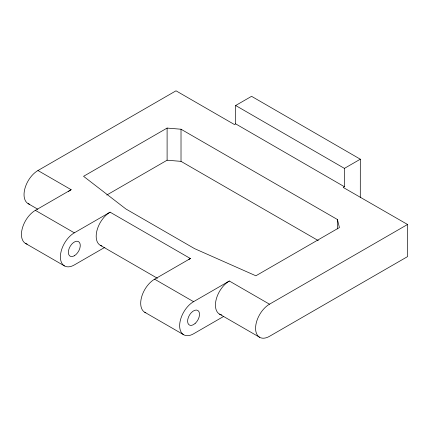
<?xml version="1.0" encoding="UTF-8"?>
<svg xmlns="http://www.w3.org/2000/svg" width="429" height="429" viewBox="0 0 429 429"><rect width="100%" height="100%" fill="white"/><g stroke="black" fill="none" stroke-linecap="round" stroke-linejoin="round"><path stroke-width="0.64" d="M29.767 204.306A19.675 11.358 -60 0 1 24.716 189.264A19.675 11.358 -60 0 1 37.945 170.528L176.008 90.814L234.454 124.549L235.65 123.863L235.66 105.507L251.566 96.327L360.317 159.207L360.29 197.726M337.435 228.898L337.435 219.525L181.017 129.226L167.106 128.078L83.564 176.314L125.901 208.987L194.605 248.654L255.877 275.793L339.425 227.558L337.435 219.525M407.55 224.48L269.487 304.193A19.675 11.358 -60 0 0 255.577 328.292A19.675 11.358 -60 0 0 269.487 336.325L407.55 256.612L407.55 224.48L343.211 187.425L344.407 186.733L344.417 168.382L360.317 159.207M27.188 244.122A19.675 11.358 -60 0 1 22.131 229.081A19.675 11.358 -60 0 1 35.36 210.344L71.139 189.688L37.945 170.528M106.767 195.045L167.106 160.21L181.017 161.358L318.318 240.621M104.896 247.302L74.314 264.956A19.675 11.358 -60 0 1 60.403 256.928A19.675 11.358 -60 0 1 74.319 232.829L110.092 212.178L190.385 258.526A19.675 11.363 -60 0 0 188.83 259.529M145.849 312.789A19.675 11.358 -60 0 1 141.495 297.458A19.675 11.358 -60 0 1 154.606 279.182L190.385 258.526M223.568 316.479L193.559 333.8A19.675 11.358 -60 0 1 179.649 325.772A19.675 11.358 -60 0 1 193.559 301.673L229.338 281.016L269.487 304.193M28.105 203.63L37.832 209.245M100.252 245.281L157.443 278.292M219.503 314.119L259.647 337.296M35.36 210.344L74.319 232.829M154.606 279.182L193.559 301.673M25.526 243.441L64.479 265.932M144.771 312.285L183.725 334.776M235.66 105.507L344.417 168.382M235.65 123.863L344.407 186.733M181.017 129.226L181.017 161.358M167.106 128.078L167.106 160.21M101.914 245.956A19.675 11.358 -60 0 1 96.863 230.915A19.675 11.358 -60 0 1 110.092 212.178M221.766 314.929A19.675 11.358 -60 0 1 216.002 300.22A19.675 11.358 -60 0 1 229.338 281.016M68.549 191.463A19.675 11.358 -60 0 1 71.139 189.688M195.104 323.493A8.43 4.869 -60 0 0 197.78 310.435A8.43 4.869 -60 0 0 187.805 319.278A8.43 4.869 -60 0 0 195.104 323.493M74.314 255.781A8.43 4.869 -60 0 0 79.478 242.476A8.43 4.869 -60 0 0 69.155 248.434A8.43 4.869 -60 0 0 74.314 255.781"/></g></svg>
